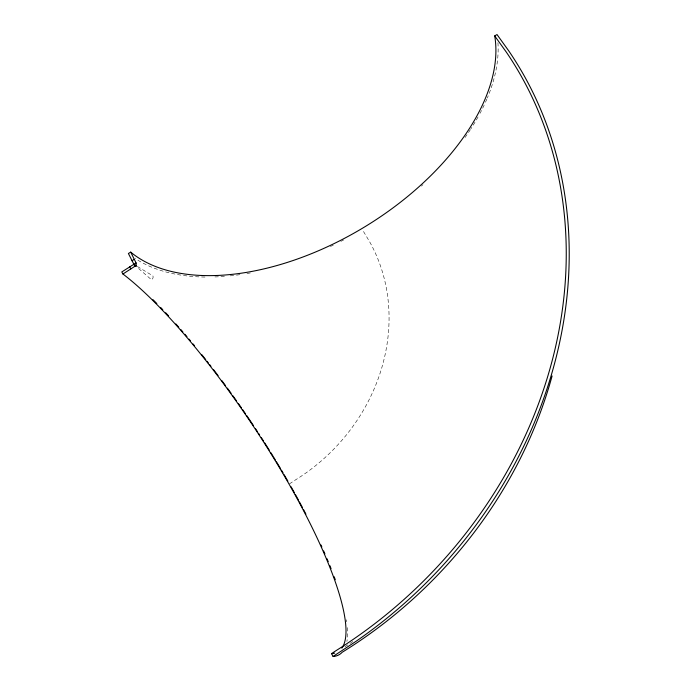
<?xml version="1.0" encoding="UTF-8"?>
<svg xmlns="http://www.w3.org/2000/svg" width="691" height="691" viewBox="0 0 691 691"><rect width="100%" height="100%" fill="white"/><g stroke="black" fill="none" stroke-linecap="round" stroke-linejoin="round"><path stroke-width="0.52" stroke-dasharray="3.46 2.59" d="M344.921 646.767L353.697 640.98M289.425 483.881L296.353 479.347A179.876 159.906 -45.1 0 0 369.357 241.289L362.792 230.345M137.354 266.467L152.884 275.882A3.196 2.747 -43.7 0 1 151.554 279.82L136.939 267.08M346.303 619.767A239.786 54.857 56.3 0 1 346.606 621.796M347.253 627.609A239.786 54.857 56.3 0 1 346.891 641.455M497.935 42.695A219.332 125.252 -31.1 0 1 487.285 98.096M486.861 99.098A219.332 125.252 -31.1 0 1 484.633 104.082M484.175 105.075A219.332 125.252 -31.1 0 1 480.029 113.324M478.034 116.978A219.332 125.252 -31.1 0 1 470.951 128.751M470.39 129.614A219.332 125.252 -31.1 0 1 463.92 139.064M422.952 184.661A219.332 125.252 -31.1 0 1 421.355 186.112M343.703 239.898A219.332 125.252 -31.1 0 1 340.87 241.358M333.287 245.124A219.332 125.252 -31.1 0 1 330.428 246.488M250.341 272.936A219.332 125.252 -31.1 0 1 246.169 273.679M239.907 274.655A219.332 125.252 -31.1 0 1 234.707 275.355M233.67 275.476A219.332 125.252 -31.1 0 1 229.542 275.925M224.411 276.391A219.332 125.252 -31.1 0 1 214.728 276.944M204.994 277.048A219.332 125.252 -31.1 0 1 135.281 258.538"/><path stroke-width="1.04" d="M552.092 375.964C520.738 490.472 442.836 590.174 342.131 652.304A239.794 54.857 56.3 0 1 333.105 656.519M331.525 653.634L336.18 650.559A437.999 377.269 -44.5 0 0 506.434 52.283L494.696 35.923L497.01 34.55L508.792 50.944A440.832 379.748 -44.5 0 1 356.124 641.248L333.071 656.45L331.525 653.634A236.59 54.079 56.3 0 0 334.72 653.125M134.892 266.277L122.929 274.007L121.797 271.943L136.049 262.908L130.711 252.12L128.396 253.502L134.892 266.277A2.738 2.332 -43.4 0 0 136.049 262.908M131.981 260.775L134.287 259.35M136.438 265.914L133.691 264.247L136.127 266.372M129.727 266.812L130.815 268.911M122.92 273.99A236.59 54.079 56.3 0 1 283.431 474.38A236.59 54.079 56.3 0 1 341.812 648.175M152.97 299.661A239.794 54.857 56.3 0 1 156.831 303.556M160.597 307.417A239.794 54.857 56.3 0 1 162.756 309.68M165.659 312.755A239.794 54.857 56.3 0 1 168.569 315.891M175.868 323.932A239.794 54.857 56.3 0 1 178.779 327.223M180.817 329.547A239.794 54.857 56.3 0 1 182.856 331.896M184.903 334.271A239.794 54.857 56.3 0 1 186.95 336.672M188.997 339.091A239.794 54.857 56.3 0 1 190.371 340.715M193.091 343.988A239.794 54.857 56.3 0 1 194.456 345.638M201.798 354.664A239.794 54.857 56.3 0 1 205.728 359.605M207.032 361.272A239.794 54.857 56.3 0 1 208.345 362.939M209.649 364.615A239.794 54.857 56.3 0 1 210.954 366.29M213.562 369.668A239.794 54.857 56.3 0 1 218.08 375.61M221.811 380.594A239.794 54.857 56.3 0 1 225.534 385.63M227.391 388.161A239.794 54.857 56.3 0 1 231.096 393.265M232.927 395.822A239.794 54.857 56.3 0 1 236.581 400.953M238.386 403.527A239.794 54.857 56.3 0 1 241.401 407.837M242.601 409.573A239.794 54.857 56.3 0 1 245.599 413.926M246.791 415.671A239.794 54.857 56.3 0 1 253.277 425.31M255.592 428.817A239.794 54.857 56.3 0 1 257.328 431.452M258.477 433.214A239.794 54.857 56.3 0 1 259.626 434.985M261.345 437.636A239.794 54.857 56.3 0 1 263.616 441.186M264.757 442.966A239.794 54.857 56.3 0 1 269.24 450.083M270.898 452.752A239.794 54.857 56.3 0 1 273.092 456.293M273.653 457.209A239.794 54.857 56.3 0 1 275.329 459.964M276.452 461.804A239.794 54.857 56.3 0 1 280.321 468.248M281.418 470.096A239.794 54.857 56.3 0 1 283.051 472.86M284.131 474.708A239.794 54.857 56.3 0 1 287.862 481.135M291.084 486.801A239.794 54.857 56.3 0 1 294.271 492.476M295.325 494.376A239.794 54.857 56.3 0 1 298.426 500.042M299.453 501.934A239.794 54.857 56.3 0 1 302.459 507.565M303.444 509.431A239.794 54.857 56.3 0 1 305.923 514.182M320.944 544.974A239.794 54.857 56.3 0 1 321.851 546.961M323.613 550.926A239.794 54.857 56.3 0 1 324.908 553.871M326.998 558.743A239.794 54.857 56.3 0 1 328.208 561.628M329.84 565.592A239.794 54.857 56.3 0 1 331.067 568.658M334.168 576.735A239.794 54.857 56.3 0 1 335.265 579.706M494.721 35.906A216.447 123.534 -31.1 0 1 361.592 228.747A216.447 123.534 -31.1 0 1 130.694 252.129"/></g></svg>
